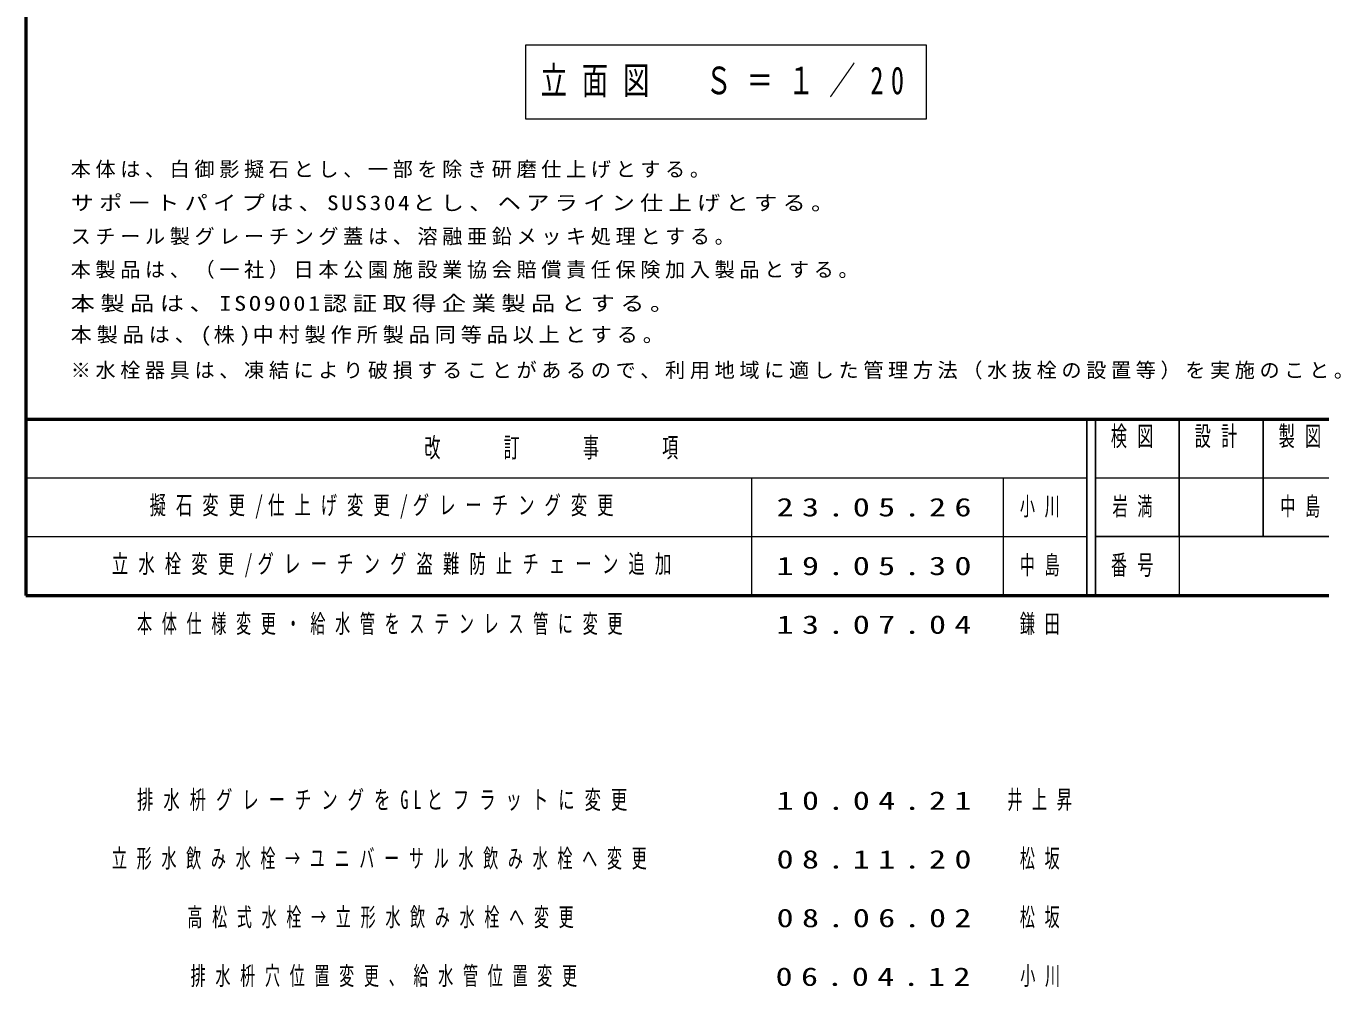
# Model space of a CAD drawing. Units: millimetres on the paper, scale 1:20. Extents: x -365 to 0, y -47 to 257.
# Drawn here: x -365 to -210.7, y -46.7 to 67.9 of the extents above; entities that cross this region are included whole.
import ezdxf

# ---------------------------------------------------------------- set-up
doc = ezdxf.new("R2010")
doc.units = ezdxf.units.MM
doc.layers.add('LY_1', color=7, linetype='Continuous', lineweight=25)
doc.layers.add('LY_4', color=7, linetype='Continuous', lineweight=13)
doc.styles.add('ＭＳ ゴシック', font='')
doc.styles.get('ＭＳ ゴシック').set_extended_font_data('MS Gothic')

msp = doc.modelspace()

# ---------------------------------------------------------------- linework, layer by layer
at = {"layer": 'LY_1', "lineweight": 13}
for p, q in [((-305.434, 65.628), (-305.434, 56.828)), ((-257.634, 65.628), (-305.434, 65.628)), ((-257.634, 56.828), (-257.634, 65.628)), ((-305.434, 56.828), (-257.634, 56.828))]:
    msp.add_line(p, q, dxfattribs=at)
at = {"layer": 'LY_4', "lineweight": 50}
for p, q in [((-365, 257), (-365, 0)), ((-365, 21), (0, 21)), ((-365, 0), (0, 0))]:
    msp.add_line(p, q, dxfattribs=at)
at = {"layer": 'LY_4', "lineweight": 25}
for p, q in [((-238.5, 21), (-238.5, 0)), ((-237.5, 21), (-237.5, 0)), ((-227.5, 21), (-227.5, 7)), ((-217.5, 21), (-217.5, 7)), ((-237.5, 7), (0, 7))]:
    msp.add_line(p, q, dxfattribs=at)
at = {"layer": 'LY_4'}
for p, q in [((-365, 14), (-238.5, 14)), ((-278.5, 14), (-278.5, 0)), ((-248.5, 14), (-248.5, 0)), ((-237.5, 14), (-182.5, 14)), ((-365, 7), (-238.5, 7)), ((-227.5, 7), (-227.5, 0))]:
    msp.add_line(p, q, dxfattribs=at)

# ---------------------------------------------------------------- texts
at = {"layer": 'LY_1', "style": 'ＭＳ ゴシック'}
for s, insert, char_height, attachment_point in [('\\T1.56;\\W0.7;立面図\u3000Ｓ＝１／20', (-281.534, 61.228), 3.299, 5), ('\\T1.23;本体は、白御影擬石とし、一部を除き研磨仕上げとする。', (-359.66, 49.753), 1.76, 7), ('\\T1.23;\\W1.15;サポートパイプは、SUS304とし、ヘアライン仕上げとする。', (-359.66, 45.753), 1.76, 7), ('\\T1.23;スチール製グレーチング蓋は、溶融亜鉛メッキ処理とする。', (-359.66, 41.753), 1.76, 7), ('\\T1.23;本製品は、（一社）日本公園施設業協会賠償責任保険加入製品とする。', (-359.66, 37.753), 1.76, 7), ('\\T1.23;\\W1.2;本製品は、ISO9001認証取得企業製品とする。', (-359.66, 33.753), 1.76, 7), ('\\T1.23;\\W1.05;本製品は、(株)中村製作所製品同等品以上とする。', (-359.66, 29.753), 1.76, 7), ('\\T1.23;※水栓器具は、凍結により破損することがあるので、利用地域に適した管理方法（水抜栓の設置等）を実施のこと。', (-359.66, 25.753), 1.76, 7), ('\\T1.61;\\W0.65;擬石変更/仕上げ変更/グレーチング変更', (-350.25, 10.5), 2.199, 4), ('\\T1.5;\\W1.35;23.05.26', (-275.5, 10.5), 2.199, 4), ('\\T1.64;\\W0.6;小川', (-246.5, 10.5), 2.199, 4), ('\\T1.64;\\W0.6;岩満', (-232.5, 10.5), 2.199, 5), ('\\T1.64;\\W0.6;中島', (-212.5, 10.5), 2.199, 5), ('\\T1.62;\\W0.65;立水栓変更/グレーチング盗難防止チェーン追加', (-354.75, 3.5), 2.199, 4), ('\\T1.64;\\W0.6;中島', (-246.5, 3.5), 2.199, 4), ('\\T1.5;\\W1.35;19.05.30', (-275.5, 3.5), 2.199, 4), ('\\T1.64;\\W0.6;本体仕様変更・給水管をステンレス管に変更', (-351.75, -3.5), 2.199, 4), ('\\T1.5;\\W1.35;13.07.04', (-275.5, -3.5), 2.199, 4), ('\\T1.64;\\W0.6;鎌田', (-246.5, -3.5), 2.199, 4), ('\\T1.61;\\W0.65;排水枡グレーチングをGLとフラットに変更', (-351.75, -24.5), 2.199, 4), ('\\T1.64;\\W0.6;井上昇', (-248, -24.5), 2.199, 4), ('\\T1.5;\\W1.35;10.04.21', (-275.5, -24.5), 2.199, 4), ('\\T1.64;\\W0.6;立形水飲み水栓→ユニバーサル水飲み水栓へ変更', (-354.75, -31.5), 2.199, 4), ('\\T1.5;\\W1.35;08.11.20', (-275.5, -31.5), 2.199, 4), ('\\T1.64;\\W0.6;松坂', (-246.5, -31.5), 2.199, 4), ('\\T1.64;\\W0.6;高松式水栓→立形水飲み水栓へ変更', (-345.75, -38.5), 2.199, 4), ('\\T1.64;\\W0.6;松坂', (-246.5, -38.5), 2.199, 4), ('\\T1.5;\\W1.35;08.06.02', (-275.5, -38.5), 2.199, 4), ('\\T1.64;\\W0.6;排水枡穴位置変更、給水管位置変更', (-321.75, -45.5), 2.199, 5), ('\\T1.5;\\W1.35;06.04.12', (-263.5, -45.5), 2.199, 5), ('\\T1.64;\\W0.6;小川', (-243.5, -45.5), 2.199, 5)]:
    msp.add_mtext(s, dxfattribs=dict(at, insert=insert, char_height=char_height, attachment_point=attachment_point))
at = {"layer": 'LY_4', "char_height": 2.346, "style": 'ＭＳ ゴシック'}
for s, insert, attachment_point in [('\\T1.64;\\W0.6;検図', (-232.5, 20.167), 2), ('\\T1.64;\\W0.6;設計', (-222.5, 20.167), 2), ('\\T1.64;\\W0.6;製図', (-212.5, 20.167), 2), ('\\T1.64;\\W0.6;改\u3000\u3000訂\u3000\u3000事\u3000\u3000項', (-301.75, 17.5), 5), ('\\T1.64;\\W0.6;番号', (-232.5, 3.5), 5)]:
    msp.add_mtext(s, dxfattribs=dict(at, insert=insert, attachment_point=attachment_point))

doc.saveas('drawing.dxf')
